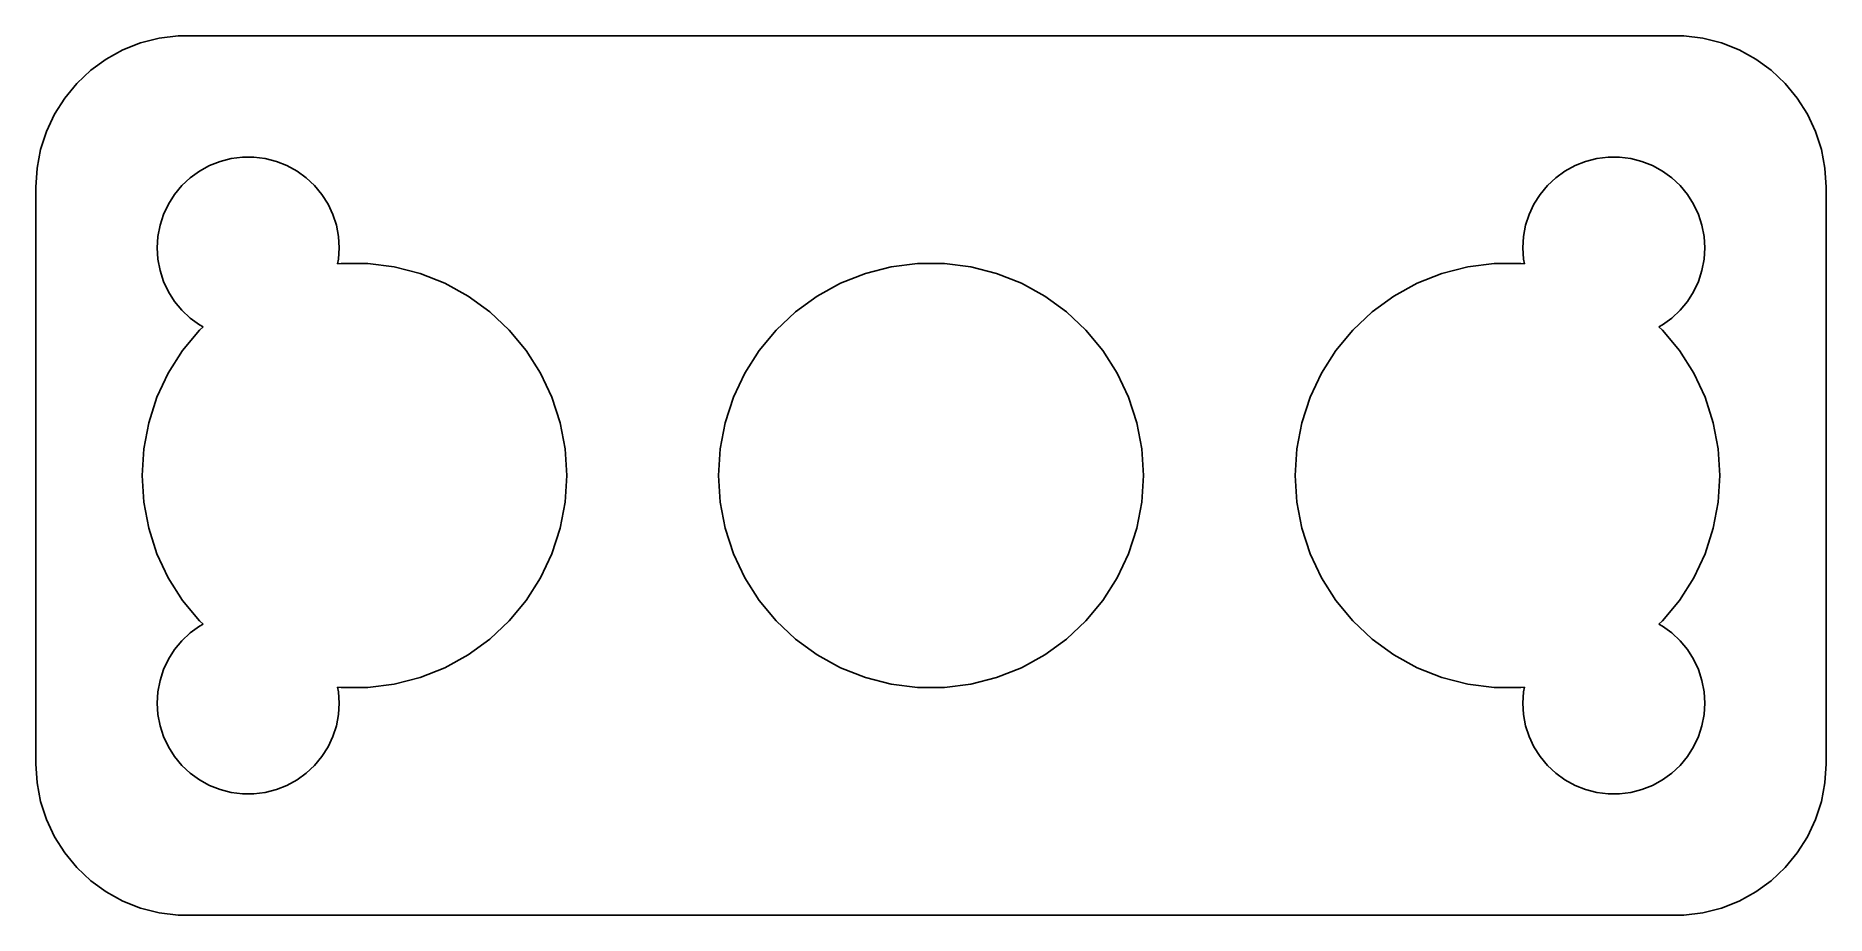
# Model space of a CAD drawing. Header units: metres. Extents: x -29.5 to 29.5, y -14.5 to 14.5.
import ezdxf

# ---------------------------------------------------------------- set-up
doc = ezdxf.new("R2010")
doc.units = ezdxf.units.M

msp = doc.modelspace()

# ---------------------------------------------------------------- linework, layer by layer
for p, q in [((-26.0451, 14.2553), (-26.6289, 14.0241)), ((-25.4369, 14.4114), (-26.0451, 14.2553)), ((-24.8139, 14.4901), (-25.4369, 14.4114)), ((24.8139, 14.4901), (-24.8139, 14.4901)), ((25.4369, 14.4114), (24.8139, 14.4901)), ((26.0451, 14.2553), (25.4369, 14.4114)), ((26.6289, 14.0241), (26.0451, 14.2553)), ((-27.1791, 13.7216), (-27.6871, 13.3526)), ((-26.6289, 14.0241), (-27.1791, 13.7216)), ((27.1791, 13.7216), (26.6289, 14.0241)), ((27.6871, 13.3526), (27.1791, 13.7216)), ((-27.6871, 13.3526), (-28.1448, 12.9227)), ((28.1448, 12.9227), (27.6871, 13.3526)), ((-28.5451, 12.4389), (-28.8815, 11.9088)), ((-28.1448, 12.9227), (-28.5451, 12.4389)), ((28.5451, 12.4389), (28.1448, 12.9227)), ((28.8815, 11.9088), (28.5451, 12.4389)), ((-28.8815, 11.9088), (-29.1489, 11.3406)), ((29.1489, 11.3406), (28.8815, 11.9088)), ((-29.1489, 11.3406), (-29.3429, 10.7434)), ((29.3429, 10.7434), (29.1489, 11.3406)), ((-29.3429, 10.7434), (-29.4606, 10.1267)), ((29.4606, 10.1267), (29.3429, 10.7434)), ((-29.4606, 10.1267), (-29.5, 9.5)), ((-24.4123, 9.81154), (-24.1075, 10.033)), ((-24.1075, 10.033), (-23.7773, 10.2145)), ((-23.7773, 10.2145), (-23.427, 10.3532)), ((-23.427, 10.3532), (-23.0621, 10.4469)), ((-23.0621, 10.4469), (-22.6884, 10.4941)), ((-22.6884, 10.4941), (-22.3116, 10.4941)), ((-22.3116, 10.4941), (-21.9379, 10.4469)), ((-21.9379, 10.4469), (-21.5729, 10.3532)), ((-21.5729, 10.3532), (-21.2227, 10.2145)), ((-21.2227, 10.2145), (-20.8925, 10.033)), ((-20.8925, 10.033), (-20.5877, 9.81154)), ((20.5877, 9.81154), (20.8925, 10.033)), ((20.8925, 10.033), (21.2227, 10.2145)), ((21.2227, 10.2145), (21.5729, 10.3532)), ((21.5729, 10.3532), (21.9379, 10.4469)), ((21.9379, 10.4469), (22.3116, 10.4941)), ((22.3116, 10.4941), (22.6884, 10.4941)), ((22.6884, 10.4941), (23.0621, 10.4469)), ((23.0621, 10.4469), (23.427, 10.3532)), ((23.427, 10.3532), (23.7773, 10.2145)), ((23.7773, 10.2145), (24.1075, 10.033)), ((24.1075, 10.033), (24.4123, 9.81154)), ((29.5, 9.5), (29.4606, 10.1267)), ((-29.5, 9.5), (-29.5, -9.5)), ((-24.927, 9.26335), (-24.6869, 9.55363)), ((-24.6869, 9.55363), (-24.4123, 9.81154)), ((-20.5877, 9.81154), (-20.3131, 9.55363)), ((-20.3131, 9.55363), (-20.0729, 9.26335)), ((20.0729, 9.26335), (20.3131, 9.55363)), ((20.3131, 9.55363), (20.5877, 9.81154)), ((24.4123, 9.81154), (24.6869, 9.55363)), ((24.6869, 9.55363), (24.927, 9.26335)), ((29.5, -9.5), (29.5, 9.5)), ((-25.2893, 8.60437), (-25.1289, 8.94525)), ((-25.1289, 8.94525), (-24.927, 9.26335)), ((-20.0729, 9.26335), (-19.8711, 8.94525)), ((-19.8711, 8.94525), (-19.7107, 8.60437)), ((19.7107, 8.60437), (19.8711, 8.94525)), ((19.8711, 8.94525), (20.0729, 9.26335)), ((24.927, 9.26335), (25.1289, 8.94525)), ((25.1289, 8.94525), (25.2893, 8.60437)), ((-25.4057, 8.24606), (-25.2893, 8.60437)), ((-19.7107, 8.60437), (-19.5942, 8.24606)), ((19.5942, 8.24606), (19.7107, 8.60437)), ((25.2893, 8.60437), (25.4057, 8.24606)), ((-25.5, 7.5), (-25.4763, 7.87599)), ((-25.4763, 7.87599), (-25.4057, 8.24606)), ((-19.5942, 8.24606), (-19.5237, 7.87599)), ((-19.5237, 7.87599), (-19.5, 7.5)), ((19.5, 7.5), (19.5237, 7.87599)), ((19.5237, 7.87599), (19.5942, 8.24606)), ((25.4057, 8.24606), (25.4763, 7.87599)), ((25.4763, 7.87599), (25.5, 7.5)), ((-25.4763, 7.12399), (-25.5, 7.5)), ((-25.4057, 6.75392), (-25.4763, 7.12399)), ((-19.5237, 7.12399), (-19.5527, 6.97189)), ((-19.5, 7.5), (-19.5237, 7.12399)), ((19.5237, 7.12399), (19.5, 7.5)), ((19.5527, 6.97189), (19.5237, 7.12399)), ((25.4763, 7.12399), (25.4057, 6.75392)), ((25.5, 7.5), (25.4763, 7.12399)), ((-25.2893, 6.39561), (-25.4057, 6.75392)), ((-19.5527, 6.97189), (-19.4395, 6.98618)), ((-19.4395, 6.98618), (-18.5605, 6.98618)), ((-18.5605, 6.98618), (-17.6883, 6.87601)), ((-17.6883, 6.87601), (-16.8369, 6.65739)), ((-16.8369, 6.65739), (-16.0195, 6.33379)), ((-2.98045, 6.33379), (-2.16312, 6.65739)), ((-2.16312, 6.65739), (-1.31166, 6.87601)), ((-1.31166, 6.87601), (-0.439529, 6.98618)), ((-0.439529, 6.98618), (0.439529, 6.98618)), ((0.439529, 6.98618), (1.31166, 6.87601)), ((1.31166, 6.87601), (2.16312, 6.65739)), ((2.16312, 6.65739), (2.98045, 6.33379)), ((16.0195, 6.33379), (16.8369, 6.65739)), ((16.8369, 6.65739), (17.6883, 6.87601)), ((17.6883, 6.87601), (18.5605, 6.98618)), ((18.5605, 6.98618), (19.4395, 6.98618)), ((19.4395, 6.98618), (19.5527, 6.97189)), ((25.4057, 6.75392), (25.2893, 6.39561)), ((-25.1289, 6.05473), (-25.2893, 6.39561)), ((-24.927, 5.73663), (-25.1289, 6.05473)), ((-16.0195, 6.33379), (-15.2492, 5.91029)), ((-15.2492, 5.91029), (-14.538, 5.39359)), ((-4.46196, 5.39359), (-3.75078, 5.91029)), ((-3.75078, 5.91029), (-2.98045, 6.33379)), ((2.98045, 6.33379), (3.75078, 5.91029)), ((3.75078, 5.91029), (4.46196, 5.39359)), ((14.538, 5.39359), (15.2492, 5.91029)), ((15.2492, 5.91029), (16.0195, 6.33379)), ((25.1289, 6.05473), (24.927, 5.73663)), ((25.2893, 6.39561), (25.1289, 6.05473)), ((-24.6869, 5.44635), (-24.927, 5.73663)), ((-24.4123, 5.18845), (-24.6869, 5.44635)), ((-14.538, 5.39359), (-13.8972, 4.79182)), ((-5.10277, 4.79182), (-4.46196, 5.39359)), ((4.46196, 5.39359), (5.10277, 4.79182)), ((13.8972, 4.79182), (14.538, 5.39359)), ((24.6869, 5.44635), (24.4123, 5.18845)), ((24.927, 5.73663), (24.6869, 5.44635)), ((-24.6631, 4.11449), (-24.1028, 4.79182)), ((-24.1075, 4.96701), (-24.4123, 5.18845)), ((-23.9868, 4.9007), (-24.1075, 4.96701)), ((-24.1028, 4.79182), (-23.9868, 4.9007)), ((-13.8972, 4.79182), (-13.3369, 4.11449)), ((-5.66312, 4.11449), (-5.10277, 4.79182)), ((5.10277, 4.79182), (5.66312, 4.11449)), ((13.3369, 4.11449), (13.8972, 4.79182)), ((24.1075, 4.96701), (23.9868, 4.9007)), ((23.9868, 4.9007), (24.1028, 4.79182)), ((24.1028, 4.79182), (24.6631, 4.11449)), ((24.4123, 5.18845), (24.1075, 4.96701)), ((-25.1341, 3.37227), (-24.6631, 4.11449)), ((-13.3369, 4.11449), (-12.8658, 3.37227)), ((-6.13414, 3.37227), (-5.66312, 4.11449)), ((5.66312, 4.11449), (6.13414, 3.37227)), ((12.8658, 3.37227), (13.3369, 4.11449)), ((24.6631, 4.11449), (25.1341, 3.37227)), ((-25.5084, 2.57686), (-25.1341, 3.37227)), ((-12.8658, 3.37227), (-12.4916, 2.57686)), ((-6.50842, 2.57686), (-6.13414, 3.37227)), ((6.13414, 3.37227), (6.50842, 2.57686)), ((12.4916, 2.57686), (12.8658, 3.37227)), ((25.1341, 3.37227), (25.5084, 2.57686)), ((-25.7801, 1.74081), (-25.5084, 2.57686)), ((-12.4916, 2.57686), (-12.2199, 1.74081)), ((-6.78008, 1.74081), (-6.50842, 2.57686)), ((6.50842, 2.57686), (6.78008, 1.74081)), ((12.2199, 1.74081), (12.4916, 2.57686)), ((25.5084, 2.57686), (25.7801, 1.74081)), ((-25.9448, 0.877319), (-25.7801, 1.74081)), ((-12.2199, 1.74081), (-12.0552, 0.877319)), ((-6.94479, 0.877319), (-6.78008, 1.74081)), ((6.78008, 1.74081), (6.94479, 0.877319)), ((12.0552, 0.877319), (12.2199, 1.74081)), ((25.7801, 1.74081), (25.9448, 0.877319)), ((-26, 0), (-25.9448, 0.877319)), ((-12.0552, 0.877319), (-12, 0)), ((-7, 0), (-6.94479, 0.877319)), ((6.94479, 0.877319), (7, 0)), ((12, 0), (12.0552, 0.877319)), ((25.9448, 0.877319), (26, 0)), ((-25.9448, -0.877319), (-26, 0)), ((-12, 0), (-12.0552, -0.877319)), ((-6.94479, -0.877319), (-7, 0)), ((7, 0), (6.94479, -0.877319)), ((12.0552, -0.877319), (12, 0)), ((26, 0), (25.9448, -0.877319)), ((-25.7801, -1.74081), (-25.9448, -0.877319)), ((-12.0552, -0.877319), (-12.2199, -1.74081)), ((-6.78008, -1.74081), (-6.94479, -0.877319)), ((6.94479, -0.877319), (6.78008, -1.74081)), ((12.2199, -1.74081), (12.0552, -0.877319)), ((25.9448, -0.877319), (25.7801, -1.74081)), ((-25.5084, -2.57686), (-25.7801, -1.74081)), ((-12.2199, -1.74081), (-12.4916, -2.57686)), ((-6.50842, -2.57686), (-6.78008, -1.74081)), ((6.78008, -1.74081), (6.50842, -2.57686)), ((12.4916, -2.57686), (12.2199, -1.74081)), ((25.7801, -1.74081), (25.5084, -2.57686)), ((-25.1341, -3.37227), (-25.5084, -2.57686)), ((-12.4916, -2.57686), (-12.8658, -3.37227)), ((-6.13414, -3.37227), (-6.50842, -2.57686)), ((6.50842, -2.57686), (6.13414, -3.37227)), ((12.8658, -3.37227), (12.4916, -2.57686)), ((25.5084, -2.57686), (25.1341, -3.37227)), ((-24.6631, -4.11449), (-25.1341, -3.37227)), ((-12.8658, -3.37227), (-13.3369, -4.11449)), ((-5.66312, -4.11449), (-6.13414, -3.37227)), ((6.13414, -3.37227), (5.66312, -4.11449)), ((13.3369, -4.11449), (12.8658, -3.37227)), ((25.1341, -3.37227), (24.6631, -4.11449)), ((-24.1028, -4.79182), (-24.6631, -4.11449)), ((-13.3369, -4.11449), (-13.8972, -4.79182)), ((-5.10277, -4.79182), (-5.66312, -4.11449)), ((5.66312, -4.11449), (5.10277, -4.79182)), ((13.8972, -4.79182), (13.3369, -4.11449)), ((24.6631, -4.11449), (24.1028, -4.79182)), ((-24.6869, -5.44635), (-24.4123, -5.18845)), ((-24.4123, -5.18845), (-24.1075, -4.96701)), ((-24.1075, -4.96701), (-23.9868, -4.9007)), ((-23.9868, -4.9007), (-24.1028, -4.79182)), ((-13.8972, -4.79182), (-14.538, -5.39359)), ((-4.46196, -5.39359), (-5.10277, -4.79182)), ((5.10277, -4.79182), (4.46196, -5.39359)), ((14.538, -5.39359), (13.8972, -4.79182)), ((24.1028, -4.79182), (23.9868, -4.9007)), ((23.9868, -4.9007), (24.1075, -4.96701)), ((24.1075, -4.96701), (24.4123, -5.18845)), ((24.4123, -5.18845), (24.6869, -5.44635)), ((-25.1289, -6.05473), (-24.927, -5.73663)), ((-24.927, -5.73663), (-24.6869, -5.44635)), ((-14.538, -5.39359), (-15.2492, -5.91029)), ((-3.75078, -5.91029), (-4.46196, -5.39359)), ((4.46196, -5.39359), (3.75078, -5.91029)), ((15.2492, -5.91029), (14.538, -5.39359)), ((24.6869, -5.44635), (24.927, -5.73663)), ((24.927, -5.73663), (25.1289, -6.05473)), ((-25.4057, -6.75392), (-25.2893, -6.39561)), ((-25.2893, -6.39561), (-25.1289, -6.05473)), ((-16.0195, -6.33379), (-16.8369, -6.65739)), ((-15.2492, -5.91029), (-16.0195, -6.33379)), ((-2.98045, -6.33379), (-3.75078, -5.91029)), ((-2.16312, -6.65739), (-2.98045, -6.33379)), ((2.98045, -6.33379), (2.16312, -6.65739)), ((3.75078, -5.91029), (2.98045, -6.33379)), ((16.0195, -6.33379), (15.2492, -5.91029)), ((16.8369, -6.65739), (16.0195, -6.33379)), ((25.1289, -6.05473), (25.2893, -6.39561)), ((25.2893, -6.39561), (25.4057, -6.75392)), ((-25.4763, -7.12399), (-25.4057, -6.75392)), ((-19.4395, -6.98618), (-19.5527, -6.97189)), ((-19.5527, -6.97189), (-19.5237, -7.12399)), ((-18.5605, -6.98618), (-19.4395, -6.98618)), ((-17.6883, -6.87601), (-18.5605, -6.98618)), ((-16.8369, -6.65739), (-17.6883, -6.87601)), ((-1.31166, -6.87601), (-2.16312, -6.65739)), ((-0.439529, -6.98618), (-1.31166, -6.87601)), ((0.439529, -6.98618), (-0.439529, -6.98618)), ((1.31166, -6.87601), (0.439529, -6.98618)), ((2.16312, -6.65739), (1.31166, -6.87601)), ((17.6883, -6.87601), (16.8369, -6.65739)), ((18.5605, -6.98618), (17.6883, -6.87601)), ((19.4395, -6.98618), (18.5605, -6.98618)), ((19.5527, -6.97189), (19.4395, -6.98618)), ((19.5237, -7.12399), (19.5527, -6.97189)), ((25.4057, -6.75392), (25.4763, -7.12399)), ((-25.5, -7.5), (-25.4763, -7.12399)), ((-25.4763, -7.87599), (-25.5, -7.5)), ((-19.5237, -7.12399), (-19.5, -7.5)), ((-19.5, -7.5), (-19.5237, -7.87599)), ((19.5, -7.5), (19.5237, -7.12399)), ((19.5237, -7.87599), (19.5, -7.5)), ((25.4763, -7.12399), (25.5, -7.5)), ((25.5, -7.5), (25.4763, -7.87599)), ((-25.4057, -8.24606), (-25.4763, -7.87599)), ((-25.2893, -8.60437), (-25.4057, -8.24606)), ((-19.5942, -8.24606), (-19.7107, -8.60437)), ((-19.5237, -7.87599), (-19.5942, -8.24606)), ((19.5942, -8.24606), (19.5237, -7.87599)), ((19.7107, -8.60437), (19.5942, -8.24606)), ((25.4057, -8.24606), (25.2893, -8.60437)), ((25.4763, -7.87599), (25.4057, -8.24606)), ((-25.1289, -8.94525), (-25.2893, -8.60437)), ((-19.7107, -8.60437), (-19.8711, -8.94525)), ((19.8711, -8.94525), (19.7107, -8.60437)), ((25.2893, -8.60437), (25.1289, -8.94525)), ((-24.927, -9.26335), (-25.1289, -8.94525)), ((-24.6869, -9.55363), (-24.927, -9.26335)), ((-20.0729, -9.26335), (-20.3131, -9.55363)), ((-19.8711, -8.94525), (-20.0729, -9.26335)), ((20.0729, -9.26335), (19.8711, -8.94525)), ((20.3131, -9.55363), (20.0729, -9.26335)), ((24.927, -9.26335), (24.6869, -9.55363)), ((25.1289, -8.94525), (24.927, -9.26335)), ((-29.5, -9.5), (-29.4606, -10.1267)), ((-24.4123, -9.81154), (-24.6869, -9.55363)), ((-24.1075, -10.033), (-24.4123, -9.81154)), ((-20.5877, -9.81154), (-20.8925, -10.033)), ((-20.3131, -9.55363), (-20.5877, -9.81154)), ((20.5877, -9.81154), (20.3131, -9.55363)), ((20.8925, -10.033), (20.5877, -9.81154)), ((24.4123, -9.81154), (24.1075, -10.033)), ((24.6869, -9.55363), (24.4123, -9.81154)), ((29.4606, -10.1267), (29.5, -9.5)), ((-29.4606, -10.1267), (-29.3429, -10.7434)), ((-23.7773, -10.2145), (-24.1075, -10.033)), ((-23.427, -10.3532), (-23.7773, -10.2145)), ((-23.0621, -10.4469), (-23.427, -10.3532)), ((-22.6884, -10.4941), (-23.0621, -10.4469)), ((-22.3116, -10.4941), (-22.6884, -10.4941)), ((-21.9379, -10.4469), (-22.3116, -10.4941)), ((-21.5729, -10.3532), (-21.9379, -10.4469)), ((-21.2227, -10.2145), (-21.5729, -10.3532)), ((-20.8925, -10.033), (-21.2227, -10.2145)), ((21.2227, -10.2145), (20.8925, -10.033)), ((21.5729, -10.3532), (21.2227, -10.2145)), ((21.9379, -10.4469), (21.5729, -10.3532)), ((22.3116, -10.4941), (21.9379, -10.4469)), ((22.6884, -10.4941), (22.3116, -10.4941)), ((23.0621, -10.4469), (22.6884, -10.4941)), ((23.427, -10.3532), (23.0621, -10.4469)), ((23.7773, -10.2145), (23.427, -10.3532)), ((24.1075, -10.033), (23.7773, -10.2145)), ((29.3429, -10.7434), (29.4606, -10.1267)), ((-29.3429, -10.7434), (-29.1489, -11.3406)), ((29.1489, -11.3406), (29.3429, -10.7434)), ((-29.1489, -11.3406), (-28.8815, -11.9088)), ((28.8815, -11.9088), (29.1489, -11.3406)), ((-28.8815, -11.9088), (-28.5451, -12.4389)), ((28.5451, -12.4389), (28.8815, -11.9088)), ((-28.5451, -12.4389), (-28.1448, -12.9227)), ((-28.1448, -12.9227), (-27.6871, -13.3526)), ((27.6871, -13.3526), (28.1448, -12.9227)), ((28.1448, -12.9227), (28.5451, -12.4389)), ((-27.6871, -13.3526), (-27.1791, -13.7216)), ((27.1791, -13.7216), (27.6871, -13.3526)), ((-27.1791, -13.7216), (-26.6289, -14.0241)), ((-26.6289, -14.0241), (-26.0451, -14.2553)), ((26.0451, -14.2553), (26.6289, -14.0241)), ((26.6289, -14.0241), (27.1791, -13.7216)), ((-26.0451, -14.2553), (-25.4369, -14.4114)), ((-25.4369, -14.4114), (-24.8139, -14.4901)), ((-24.8139, -14.4901), (24.8139, -14.4901)), ((24.8139, -14.4901), (25.4369, -14.4114)), ((25.4369, -14.4114), (26.0451, -14.2553))]:
    msp.add_line(p, q)

doc.saveas('drawing.dxf')
